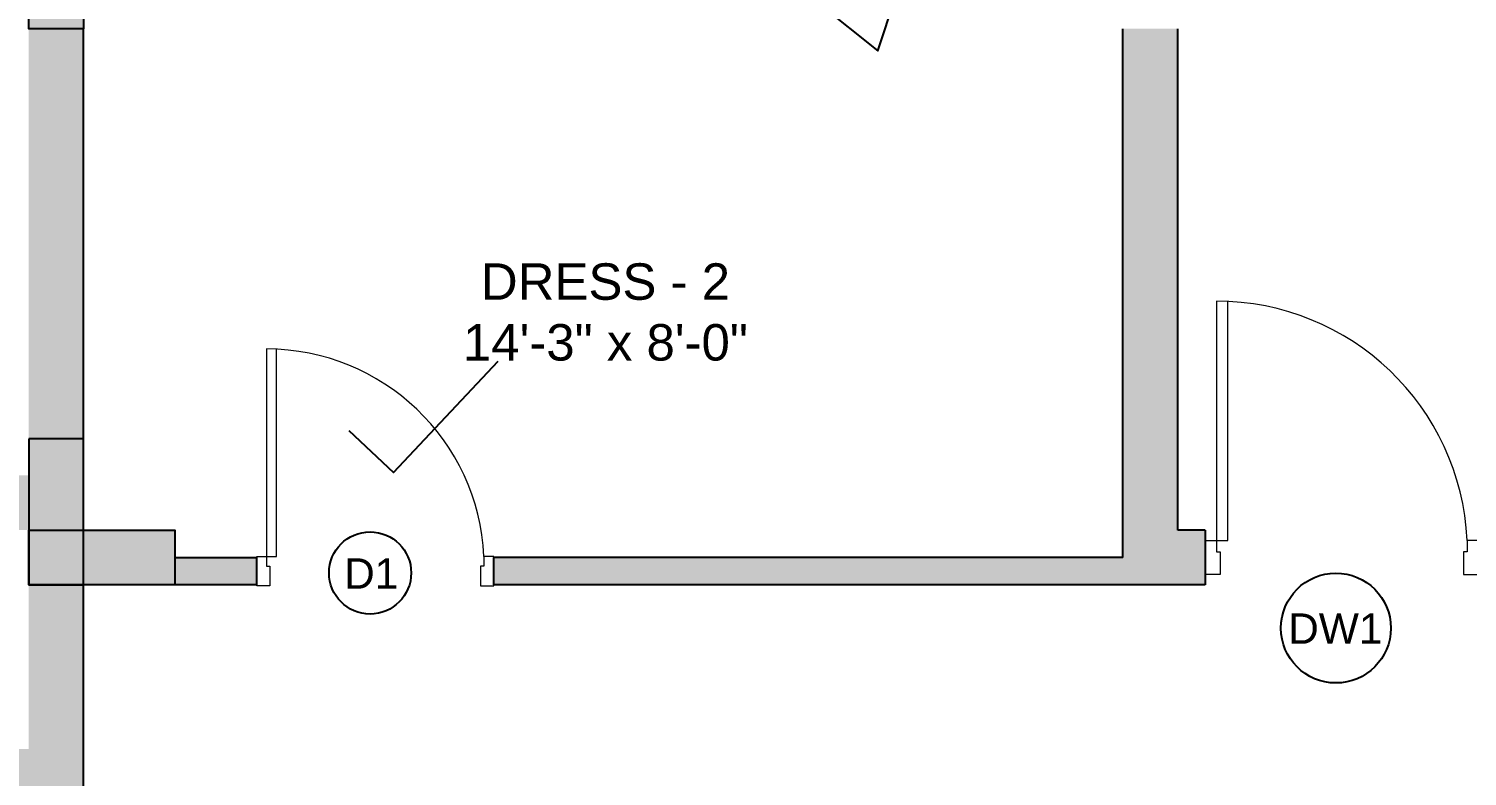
# Model space of a CAD drawing. Header units: inches. Extents: x 211391 to 214260, y -106888 to -102532.
# Drawn here: x 213129.9 to 213366.5, y -105798.9 to -105675.9 of the extents above; entities that cross this region are included whole.
import ezdxf

# ---------------------------------------------------------------- set-up
doc = ezdxf.new("R2010")
doc.units = ezdxf.units.IN
doc.header["$MEASUREMENT"] = 0
doc.linetypes.add('0226--P-00-GA 18.02.10$0$DASH', pattern=[0.35, 0.25, -0.1])
for name, color, linetype, lineweight in [('BEAM', 90, '0226--P-00-GA 18.02.10$0$DASH', 25), ('DOOR', 2, 'Continuous', 9), ('HATCH', 251, 'Continuous', 13), ('TEXT', 3, 'Continuous', 9), ('WALL', 5, 'Continuous', 25)]:
    doc.layers.add(name, color=color, linetype=linetype, lineweight=lineweight)
doc.layers.add('COLUMN', color=6, linetype='Continuous')
doc.layers.add('DOOR GLAZING NUMBER', color=1, linetype='Continuous', lineweight=5, plot=False)
doc.layers.get('BEAM').off()
doc.styles.add('STYLE1', font='arial.ttf', dxfattribs={"height": 8})

# ---------------------------------------------------------------- blocks, each defined once
blk = doc.blocks.new('DOOR 3 L')
at = {"layer": 'DOOR'}
for points in [[(1.5, -4.54), (1.5, -3.04), (2, -3.04), (2, -0.04), (0, -0.04), (0, -4.54)], [(34.5, -4.54), (34.5, -3.04), (34, -3.04), (34, -0.04), (36, -0.04), (36, -4.54)]]:
    blk.add_lwpolyline(points, close=True, dxfattribs=at)
blk.add_lwpolyline([(34.5, -4.54, -0.400224), (1.5, -36.04), (1.5, -4.54), (3, -4.54), (3, -36.01)], format="xyb", dxfattribs=at)
blk = doc.blocks.new('79')
at = {"layer": 'COLUMN', "ltscale": 20, "true_color": 0xdd22ba}
h = blk.add_hatch(color=212, dxfattribs=at)
h.dxf.hatch_style = 1
h.paths.add_polyline_path([(213138.89, -103817.54), (213138.89, -103799.54), (213129.89, -103799.54), (213129.89, -103817.54)])
h = blk.add_hatch(color=212, dxfattribs=at)
h.dxf.hatch_style = 1
h.paths.add_polyline_path([(213129.89, -103885.04), (213129.89, -103909.04), (213138.89, -103909.04), (213138.89, -103885.04)])
h = blk.add_hatch(color=212, dxfattribs=at)
h.dxf.hatch_style = 1
h.paths.add_polyline_path([(213153.89, -103909.04), (213129.89, -103909.04), (213129.89, -103900.04), (213153.89, -103900.04)])
at = {"layer": 'COLUMN', "ltscale": 20}
for points in [[(213138.89, -103799.54), (213138.89, -103817.54), (213129.89, -103817.54), (213129.89, -103799.54)], [(213129.89, -103885.04), (213129.89, -103909.04), (213138.89, -103909.04), (213138.89, -103885.04)], [(213153.89, -103909.04), (213129.89, -103909.04), (213129.89, -103900.04), (213153.89, -103900.04)]]:
    blk.add_lwpolyline(points, close=True, dxfattribs=at)

msp = doc.modelspace()

# ---------------------------------------------------------------- hatches: boundary and pattern name
at = {"layer": 'HATCH', "ltscale": 15}
h = msp.add_hatch(color=256, dxfattribs=at)
h.dxf.hatch_style = 1
h.paths.add_polyline_path([(213138.89, -105675.9), (213129.89, -105675.9), (213129.89, -105743.4), (213138.89, -105743.4)])
h = msp.add_hatch(color=256, dxfattribs=at)
h.dxf.hatch_style = 1
h.paths.add_polyline_path([(213206.39, -105762.9), (213206.39, -105767.4), (213323.39, -105767.4), (213323.39, -105758.4), (213318.89, -105758.4), (213318.89, -105675.9), (213309.89, -105675.9), (213309.89, -105762.9)])
h = msp.add_hatch(color=256, dxfattribs=at)
h.dxf.hatch_style = 1
h.paths.add_polyline_path([(213138.89, -105767.4), (213129.89, -105767.4), (213129.89, -105794.4), (213114.89, -105794.4), (213114.89, -105758.4), (213129.89, -105758.4), (213129.89, -105749.4), (213105.89, -105749.4), (213105.89, -105803.4), (213129.89, -105803.4), (213129.89, -105816.9), (213138.89, -105816.9)])
h = msp.add_hatch(color=256, dxfattribs=at)
h.dxf.hatch_style = 1
h.paths.add_polyline_path([(213167.39, -105767.4), (213167.39, -105762.9), (213153.89, -105762.9), (213153.89, -105767.4)])

# ---------------------------------------------------------------- linework, layer by layer
at = {"layer": 'Defpoints', "ltscale": 15}
for points in [[(213260.06, -105671.97), (213269.54, -105679.52), (213281.08, -105644.73)], [(213182.55, -105742), (213189.87, -105748.9), (213207.11, -105730.59)]]:
    msp.add_lwpolyline(points, dxfattribs=at)
at = {"layer": 'Defpoints'}
for centre, radius in [((213186.04, -105765.45), 6.76), ((213344.92, -105774.52), 9.04)]:
    msp.add_circle(centre, radius, dxfattribs=at)
at = {"layer": 'DOOR GLAZING NUMBER', "ltscale": 15}
for p, q in [((213138.89, -105758.4), (213153.89, -105758.4)), ((213153.89, -105758.4), (213153.89, -105762.9))]:
    msp.add_line(p, q, dxfattribs=at)
at = {"layer": 'WALL', "ltscale": 20}
for p, q in [((213138.89, -105743.4), (213138.89, -105675.9)), ((213309.89, -105762.9), (213309.89, -105675.9)), ((213318.89, -105758.4), (213318.89, -105675.9)), ((213323.39, -105758.4), (213318.89, -105758.4)), ((213323.39, -105758.4), (213323.39, -105767.4)), ((213153.89, -105762.9), (213167.39, -105762.9)), ((213167.39, -105767.4), (213167.39, -105762.9)), ((213309.89, -105762.9), (213206.39, -105762.9)), ((213206.39, -105767.4), (213206.39, -105762.9)), ((213138.89, -105816.9), (213138.89, -105767.4)), ((213167.39, -105767.4), (213153.89, -105767.4)), ((213323.39, -105767.4), (213206.39, -105767.4))]:
    msp.add_line(p, q, dxfattribs=at)

# ---------------------------------------------------------------- block references
at = {"layer": 'BEAM'}
msp.add_blockref('79', (0, -1858.36), dxfattribs=at)
at = {"layer": 'DOOR', "ltscale": 5, "rotation": 180}
for p, xscale, yscale, zscale in [((213323.39, -105765.77), -1.25, 1.25, 1.25), ((213167.39, -105767.64), -1.083333333332633, 1.083333333332633, 1.083333333332633)]:
    msp.add_blockref('DOOR 3 L', p, dxfattribs=dict(at, xscale=xscale, yscale=yscale, zscale=zscale))

# ---------------------------------------------------------------- texts
at = {"layer": 'Defpoints', "char_height": 5, "attachment_point": 3, "style": 'STYLE1'}
for s, insert in [('\\A1;\\pxqc;D1', (213190.34, -105763.04)), ('\\A1;\\pxqc;DW1', (213348.94, -105772.11))]:
    msp.add_mtext_dynamic_manual_height_columns(s, width=8.2379, gutter_width=70, heights=[0], dxfattribs=dict(at, insert=insert))
at = {"layer": 'TEXT', "ltscale": 10, "insert": (213275.75, -105730.59), "char_height": 6, "attachment_point": 9, "style": 'STYLE1'}
msp.add_mtext_dynamic_manual_height_columns('\\A1;\\pxqc;DRESS - 2\\P14\'-3" x 8\'-0"', width=101.9942, gutter_width=35, heights=[0], dxfattribs=at)

doc.saveas('drawing.dxf')
